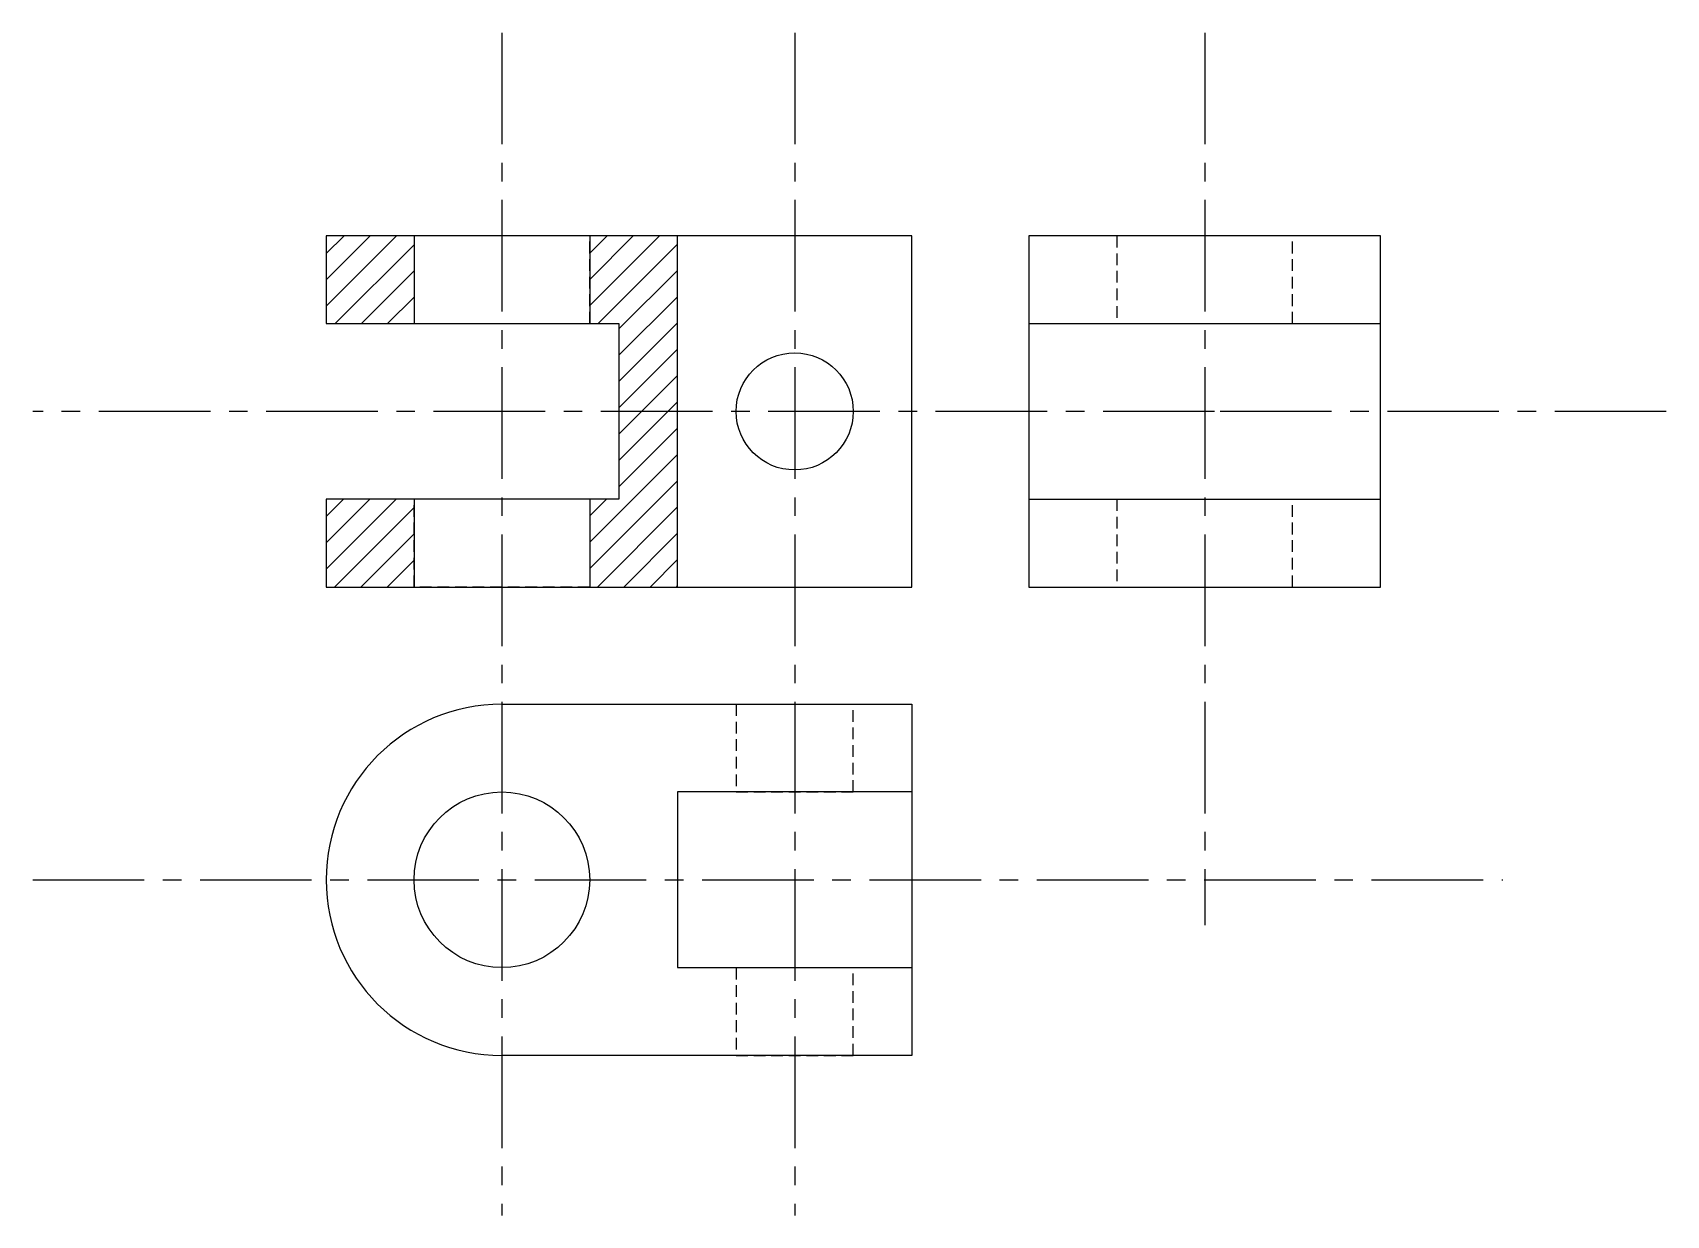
# Model space of a CAD drawing. Header units: millimetres. Extents: x 4700 to 4979, y 1043 to 1245.
import ezdxf

# ---------------------------------------------------------------- set-up
doc = ezdxf.new("R2010")
doc.units = ezdxf.units.MM
doc.linetypes.add('CENTER2', pattern=[28.575, 19.05, -3.175, 3.175, -3.175])
doc.linetypes.add('JIS_02_2.0', pattern=[3, 2, -1])

msp = doc.modelspace()

# ---------------------------------------------------------------- hatches: boundary and pattern name
at = {"linetype": 'JIS_02_2.0'}
h = msp.add_hatch(dxfattribs=at)
h.set_pattern_fill('ANSI31', color=256)
h.paths.add_polyline_path([(4764.74, 1210.08), (4749.74, 1210.08), (4749.74, 1195.08), (4764.74, 1195.08)])
h.paths.add_polyline_path([(4764.74, 1165.08), (4749.74, 1165.08), (4749.74, 1150.08), (4764.74, 1150.08)])
h = msp.add_hatch()
h.set_pattern_fill('ANSI31', color=256)
h.paths.add_polyline_path([(4809.74, 1210.08), (4794.74, 1210.08), (4794.74, 1195.08), (4799.74, 1195.08), (4799.74, 1180.08), (4809.74, 1180.08)])
h.paths.add_polyline_path([(4809.74, 1180.08), (4799.74, 1180.08), (4799.74, 1165.08), (4794.74, 1165.08), (4794.74, 1150.08), (4809.74, 1150.08)])

# ---------------------------------------------------------------- linework, layer by layer
at = {"linetype": 'CENTER2'}
for p, q in [((4779.74, 1244.77), (4779.74, 1042.77)), ((4829.74, 1244.77), (4829.74, 1042.77)), ((4899.74, 1244.77), (4899.74, 1092.34)), ((4901.43, 1180.08), (4699.63, 1180.08)), ((4978.56, 1180.08), (4894.99, 1180.08)), ((4699.63, 1100.08), (4950.66, 1100.08))]:
    msp.add_line(p, q, dxfattribs=at)
for p, q in [((4849.74, 1210.08), (4749.74, 1210.08)), ((4749.74, 1210.08), (4749.74, 1195.08)), ((4764.74, 1210.08), (4764.74, 1195.08)), ((4794.74, 1210.08), (4794.74, 1195.08)), ((4809.74, 1150.08), (4809.74, 1210.08)), ((4849.74, 1150.08), (4849.74, 1210.08)), ((4869.74, 1210.08), (4869.74, 1150.08)), ((4929.74, 1210.08), (4869.74, 1210.08)), ((4869.74, 1210.08), (4869.74, 1195.08)), ((4929.74, 1150.08), (4929.74, 1210.08)), ((4749.74, 1195.08), (4799.74, 1195.08)), ((4799.74, 1195.08), (4799.74, 1165.08)), ((4869.74, 1195.08), (4929.74, 1195.08)), ((4799.74, 1165.08), (4749.74, 1165.08)), ((4749.74, 1165.08), (4749.74, 1150.08)), ((4764.74, 1165.08), (4764.74, 1150.08)), ((4794.74, 1165.08), (4794.74, 1150.08)), ((4869.74, 1165.08), (4929.74, 1165.08)), ((4749.74, 1150.08), (4849.74, 1150.08)), ((4869.74, 1150.08), (4929.74, 1150.08)), ((4779.74, 1130.08), (4849.74, 1130.08)), ((4849.74, 1130.08), (4849.74, 1070.08)), ((4849.74, 1115.08), (4809.74, 1115.08)), ((4809.74, 1115.08), (4809.74, 1085.08)), ((4809.74, 1085.08), (4849.74, 1085.08)), ((4849.74, 1070.08), (4779.74, 1070.08))]:
    msp.add_line(p, q)
at = {"linetype": 'JIS_02_2.0'}
for p, q in [((4764.74, 1210.08), (4764.74, 1195.08)), ((4794.74, 1195.08), (4794.74, 1210.08)), ((4794.74, 1210.08), (4794.74, 1195.08)), ((4899.74, 1210.08), (4884.74, 1210.08)), ((4884.74, 1210.08), (4884.74, 1195.08)), ((4914.74, 1195.08), (4914.74, 1210.08)), ((4764.74, 1195.08), (4794.74, 1195.08)), ((4764.74, 1150.08), (4764.74, 1165.08)), ((4794.74, 1165.08), (4794.74, 1150.08)), ((4884.74, 1165.08), (4884.74, 1150.08)), ((4914.74, 1150.08), (4914.74, 1165.08)), ((4794.74, 1150.08), (4764.74, 1150.08)), ((4884.74, 1150.08), (4914.74, 1150.08)), ((4819.74, 1130.08), (4819.74, 1115.08)), ((4839.74, 1115.08), (4839.74, 1130.08)), ((4819.74, 1115.08), (4839.74, 1115.08)), ((4819.74, 1085.08), (4819.74, 1070.08)), ((4839.74, 1070.08), (4839.74, 1085.08)), ((4819.74, 1070.08), (4839.74, 1070.08))]:
    msp.add_line(p, q, dxfattribs=at)
for centre, radius in [((4829.74, 1180.08), 10), ((4779.74, 1100.08), 15)]:
    msp.add_circle(centre, radius)
msp.add_arc((4779.74, 1100.08), 30, 90, 270)

doc.saveas('drawing.dxf')
